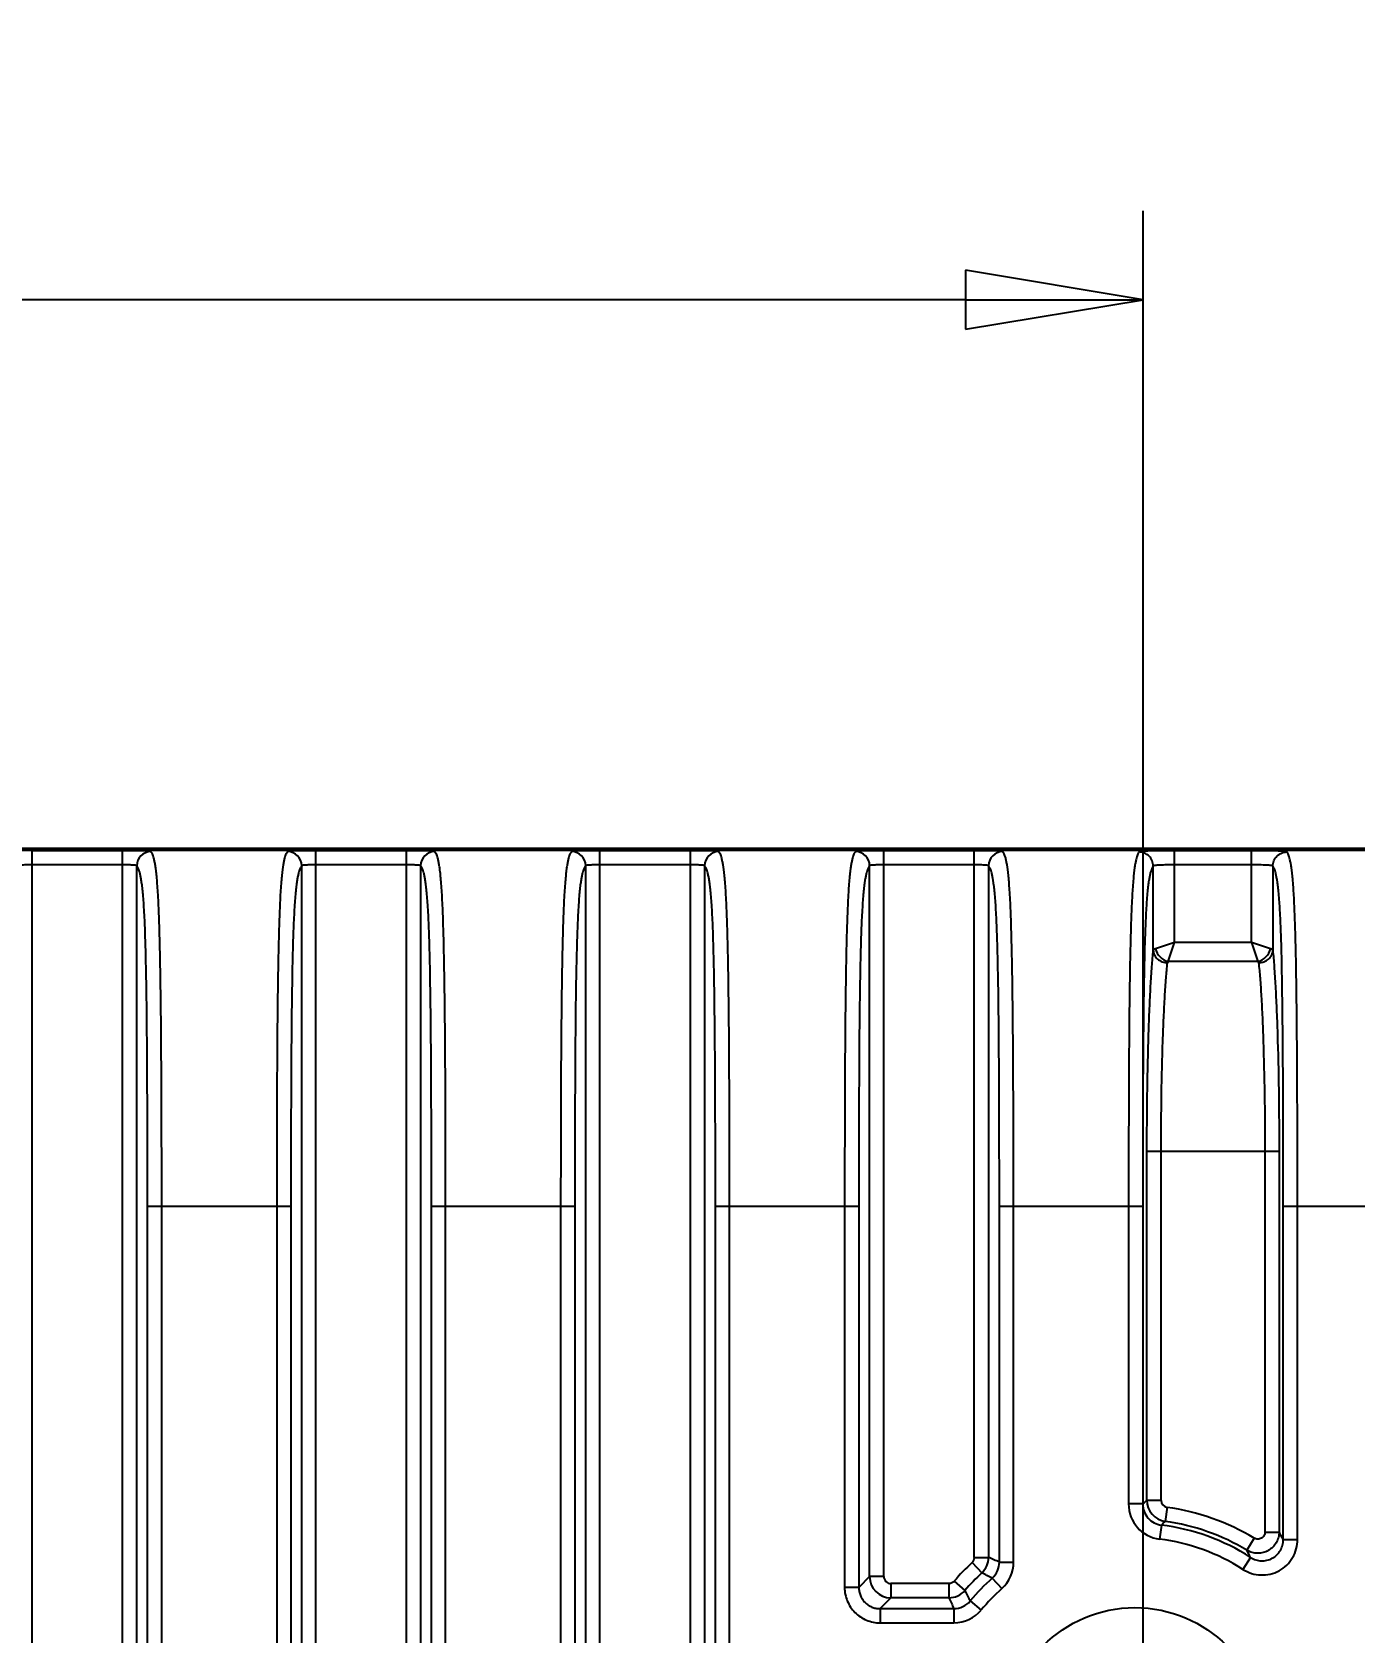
# Model space of a CAD drawing. Header units: millimetres. Extents: x 2067 to 4417, y -1557 to -908.
# Drawn here: x 2427.51 to 2446.15, y -1396.32 to -1373.78 of the extents above; entities that cross this region are included whole.
import ezdxf

# ---------------------------------------------------------------- set-up
doc = ezdxf.new("R2010")
doc.units = ezdxf.units.MM
doc.layers.add('06___PRT_ALL_SURFS', color=7, linetype='Continuous')
doc.styles.get("Standard").update_dxf_attribs({"font": 'AcadEref.ttf'})
doc.dimstyles.get("Standard").update_dxf_attribs({"dimtxt": 0.15625, "dimasz": 0.1875, "dimexe": 0.18, "dimexo": 0.0625, "dimgap": 0.09, "dimtad": 0, "dimtih": 1, "dimtoh": 1, "dimdec": 3, "dimzin": 4, "dimdsep": 46, "dimtxsty": 'Standard', "dimblk": 'CLOSED', "dimblk1": 'CLOSED', "dimblk2": 'CLOSED', "dimcen": 0.09, "dimadec": 0, "dimazin": 0, "dimtp": 0.001, "dimtm": 0.001, "dimtfac": 1, "dimtdec": 3, "dimtofl": 0, "dimtmove": 0, "dimatfit": 3, "dimldrblk": 'CLOSED', "dimfxl": 0, "dimtolj": 1, "dimtzin": 4, "dimarcsym": 0})

# ---------------------------------------------------------------- blocks, each defined once
blk = doc.blocks.new('_CLOSED')
at = {"color": 0, "linetype": 'ByBlock'}
for p, q in [((0, 0), (-1, 0.1667)), ((-1, 0.1667), (-1, -0.1667)), ((-1, -0.1667), (0, 0)), ((-1, 0), (0, 0))]:
    blk.add_line(p, q, dxfattribs=at)
blk = doc.blocks.new('*D41')
at = {"color": 0, "lineweight": -2}
for p, q in [((2398.16, -1397.292), (2398.16, -1376.298)), ((2443.16, -1397.292), (2443.16, -1376.298)), ((2440.66, -1377.548), (2400.66, -1377.548))]:
    blk.add_line(p, q, dxfattribs=at)
at = {"layer": 'Defpoints', "color": 0}
for p in [(2398.16, -1377.548), (2398.16, -1397.917), (2443.16, -1397.917)]:
    blk.add_point(p, dxfattribs=at)
at = {"color": 0, "lineweight": -2, "xscale": 2.5, "yscale": 2.5, "zscale": 2.5, "rotation": 180}
blk.add_blockref('_CLOSED', (2398.16, -1377.548), dxfattribs=at)
at = {"color": 0, "lineweight": -2, "xscale": 2.5, "yscale": 2.5, "zscale": 2.5}
blk.add_blockref('_CLOSED', (2443.16, -1377.548), dxfattribs=at)
at = {"color": 0, "insert": (2420.66, -1375.42), "char_height": 2.5, "attachment_point": 5}
blk.add_mtext('\\fArial|b0|i0|c0|p34;\\C3;45%%p0,3', dxfattribs=at)

msp = doc.modelspace()

# ---------------------------------------------------------------- linework, layer by layer
at = {"color": 7, "linetype": 'Continuous'}
for p, q in [((2447.545, -1385.305), (2393.545, -1385.305)), ((2427.508, -1410.268), (2427.508, -1385.306)), ((2428.782, -1385.306), (2427.508, -1385.306)), ((2428.782, -1385.506), (2427.508, -1385.506)), ((2428.782, -1410.268), (2428.782, -1385.306)), ((2428.982, -1385.518), (2428.982, -1410.056)), ((2431.308, -1410.056), (2431.308, -1385.518)), ((2431.508, -1410.268), (2431.508, -1385.306)), ((2432.782, -1385.306), (2431.508, -1385.306)), ((2432.782, -1385.506), (2431.508, -1385.506)), ((2432.782, -1410.268), (2432.782, -1385.306)), ((2432.982, -1385.518), (2432.982, -1410.056)), ((2435.308, -1410.056), (2435.308, -1385.518)), ((2435.508, -1410.268), (2435.508, -1385.306)), ((2436.782, -1385.306), (2435.508, -1385.306)), ((2436.782, -1385.506), (2435.508, -1385.506)), ((2436.782, -1410.268), (2436.782, -1385.306)), ((2436.982, -1385.518), (2436.982, -1410.056)), ((2439.308, -1395.524), (2439.308, -1385.518)), ((2439.508, -1395.524), (2439.508, -1385.306)), ((2440.782, -1385.306), (2439.508, -1385.306)), ((2440.782, -1385.506), (2439.508, -1385.506)), ((2440.782, -1395.256), (2440.782, -1385.306)), ((2440.982, -1385.518), (2440.982, -1395.256)), ((2444.688, -1385.306), (2443.603, -1385.306)), ((2443.603, -1386.597), (2443.603, -1385.306)), ((2444.688, -1385.506), (2443.603, -1385.506)), ((2444.688, -1386.597), (2444.688, -1385.306)), ((2443.303, -1386.707), (2443.303, -1385.524)), ((2444.987, -1385.524), (2444.987, -1386.707)), ((2443.603, -1386.597), (2443.336, -1386.686)), ((2443.514, -1386.864), (2443.603, -1386.597)), ((2444.688, -1386.597), (2443.603, -1386.597)), ((2444.955, -1386.686), (2444.688, -1386.597)), ((2444.688, -1386.597), (2444.777, -1386.864)), ((2443.514, -1386.864), (2443.503, -1386.884)), ((2444.777, -1386.864), (2443.514, -1386.864)), ((2444.777, -1386.864), (2444.787, -1386.884)), ((2443.214, -1389.537), (2445.076, -1389.537)), ((2443.214, -1394.452), (2443.214, -1389.537)), ((2443.414, -1394.452), (2443.414, -1389.537)), ((2444.877, -1389.537), (2444.877, -1394.898)), ((2445.076, -1389.537), (2445.076, -1394.898)), ((2429.135, -1405.264), (2429.135, -1390.31)), ((2429.135, -1390.31), (2431.155, -1390.31)), ((2429.335, -1405.264), (2429.335, -1390.31)), ((2430.955, -1390.31), (2430.955, -1405.264)), ((2431.155, -1390.31), (2431.155, -1405.264)), ((2433.135, -1405.264), (2433.135, -1390.31)), ((2433.135, -1390.31), (2435.155, -1390.31)), ((2433.335, -1405.264), (2433.335, -1390.31)), ((2434.955, -1390.31), (2434.955, -1405.264)), ((2435.155, -1390.31), (2435.155, -1405.264)), ((2437.135, -1390.31), (2439.155, -1390.31)), ((2437.135, -1405.264), (2437.135, -1390.31)), ((2437.335, -1405.264), (2437.335, -1390.31)), ((2438.955, -1390.31), (2438.955, -1395.678)), ((2439.155, -1390.31), (2439.155, -1395.678)), ((2441.135, -1390.31), (2443.155, -1390.31)), ((2441.135, -1395.323), (2441.135, -1390.31)), ((2441.335, -1395.323), (2441.335, -1390.31)), ((2442.955, -1390.31), (2442.955, -1394.503)), ((2443.155, -1390.31), (2443.155, -1394.503)), ((2445.135, -1390.31), (2447.155, -1390.31)), ((2445.135, -1395.004), (2445.135, -1390.31)), ((2445.335, -1395.004), (2445.335, -1390.31)), ((2443.155, -1394.503), (2442.955, -1394.503)), ((2443.414, -1394.452), (2443.214, -1394.452)), ((2443.5, -1394.55), (2443.472, -1394.748)), ((2443.418, -1394.8), (2443.393, -1394.998)), ((2444.726, -1394.984), (2444.623, -1395.155)), ((2444.877, -1394.898), (2445.076, -1394.898)), ((2445.135, -1395.004), (2445.335, -1395.004)), ((2440.751, -1395.329), (2440.887, -1395.475)), ((2440.782, -1395.256), (2440.982, -1395.256)), ((2441.135, -1395.323), (2441.335, -1395.323)), ((2444.674, -1395.256), (2444.566, -1395.424)), ((2439.308, -1395.524), (2439.155, -1395.678)), ((2439.508, -1395.524), (2439.308, -1395.524)), ((2440.424, -1395.624), (2439.608, -1395.624)), ((2439.608, -1395.624), (2439.608, -1395.824)), ((2440.424, -1395.624), (2440.424, -1395.824)), ((2440.5, -1395.59), (2440.651, -1395.72)), ((2441.036, -1395.546), (2441.169, -1395.695)), ((2439.155, -1395.678), (2438.955, -1395.678)), ((2439.608, -1395.824), (2439.455, -1395.977)), ((2440.424, -1395.824), (2439.608, -1395.824)), ((2440.726, -1395.869), (2440.88, -1395.996)), ((2439.455, -1395.977), (2440.495, -1395.977)), ((2439.455, -1395.977), (2439.455, -1396.177)), ((2440.495, -1395.977), (2440.495, -1396.177)), ((2439.455, -1396.177), (2440.495, -1396.177))]:
    msp.add_line(p, q, dxfattribs=at)
msp.add_circle((2443.045, -1397.787), 1.825, dxfattribs=at)
for centre, radius, start, end in [((2429.183, -1385.519), 0.2, 90.185, 179.8163), ((2431.108, -1385.519), 0.2, 0.1837, 89.815), ((2433.183, -1385.519), 0.2, 90.185, 179.8163), ((2435.108, -1385.519), 0.2, 0.1837, 89.815), ((2437.183, -1385.519), 0.2, 90.185, 179.8163), ((2439.108, -1385.519), 0.2, 0.1837, 89.815), ((2441.183, -1385.519), 0.2, 90.185, 179.8163), ((2443.454, -1394.503), 0.499, 179.9776, 262.9144), ((2449.874, -1402.113), 10.152, 131.0038, 131.4446), ((2443.514, -1394.451), 0.3, 180.0982, 261.9105), ((2443.513, -1394.452), 0.0998, 179.9785, 262.0302), ((2449.457, -1401.028), 8.675, 133.6257, 134.122), ((2443.045, -1397.787), 3.069, 59.0606, 82.0087), ((2443.045, -1397.787), 3.268, 59.0606, 82.0087), ((2443.045, -1397.787), 3.01, 57.2477, 82.892), ((2438.445, -1398.655), 7.622, 28.6247, 29.5334), ((2443.045, -1397.787), 2.81, 57.2477, 82.892), ((2438.307, -1398.399), 7.1, 26.2816, 27.1909), ((2443.045, -1397.787), 3.363, 133.0252, 139.1985), ((2440.683, -1395.256), 0.0999, 313.0221, 0.0031), ((2440.682, -1395.255), 0.3, 313.0717, 359.9535), ((2434.326, -1410.577), 16.705, 65.9437, 66.5174), ((2440.836, -1395.323), 0.299, 311.8298, 0.0543), ((2440.836, -1395.323), 0.499, 311.8809, 0.0032), ((2439.608, -1395.524), 0.3, 180.1149, 269.8851), ((2439.608, -1395.525), 0.0998, 179.9711, 270.0289), ((2443.045, -1397.787), 3.163, 133.0252, 139.1985), ((2443.045, -1397.787), 3.01, 131.8841, 140.4011), ((2435.093, -1407.722), 13.548, 63.9848, 64.6824), ((2440.424, -1395.524), 0.3, 270.0491, 319.1494), ((2454.967, -1389.168), 15.994, 204.5942, 205.1988), ((2440.495, -1395.678), 0.299, 269.9418, 320.4592), ((2452.29, -1389.918), 13.006, 206.4966, 207.2289), ((2443.045, -1397.787), 2.81, 131.8841, 140.4011), ((2440.495, -1395.678), 0.499, 269.9962, 320.4049)]:
    msp.add_arc(centre, radius, start, end, dxfattribs=at)
for points, knots in [([(2427.508, -1385.506), (2427.495, -1385.506), (2427.471, -1385.506), (2427.435, -1385.506), (2427.401, -1385.507), (2427.372, -1385.508), (2427.347, -1385.509), (2427.328, -1385.511), (2427.316, -1385.514), (2427.31, -1385.516), (2427.309, -1385.518), (2427.308, -1385.518)], [0, 0, 0, 0, 0.187596, 0.368436, 0.536017, 0.68433, 0.808125, 0.903188, 0.966806, 0.98681, 1, 1, 1, 1]), ([(2429.182, -1385.319), (2429.181, -1385.318), (2429.18, -1385.318), (2429.177, -1385.316), (2429.17, -1385.315), (2429.159, -1385.313), (2429.145, -1385.312), (2429.128, -1385.311), (2429.108, -1385.31), (2429.084, -1385.309), (2429.048, -1385.308), (2428.997, -1385.307), (2428.93, -1385.307), (2428.858, -1385.306), (2428.808, -1385.306), (2428.782, -1385.306)], [0, 0, 0, 0, 0.004293, 0.010468, 0.028935, 0.055753, 0.090856, 0.134034, 0.184983, 0.24331, 0.308543, 0.457468, 0.626561, 0.809675, 1, 1, 1, 1]), ([(2428.982, -1385.518), (2428.982, -1385.518), (2428.98, -1385.516), (2428.974, -1385.514), (2428.962, -1385.511), (2428.943, -1385.509), (2428.919, -1385.508), (2428.889, -1385.507), (2428.856, -1385.506), (2428.82, -1385.506), (2428.795, -1385.506), (2428.782, -1385.506)], [0, 0, 0, 0, 0.013189, 0.03319, 0.096804, 0.191864, 0.315655, 0.463967, 0.631547, 0.812387, 1, 1, 1, 1]), ([(2429.135, -1390.31), (2429.135, -1390.038), (2429.135, -1389.495), (2429.133, -1388.682), (2429.128, -1387.876), (2429.121, -1387.216), (2429.11, -1386.712), (2429.1, -1386.374), (2429.088, -1386.123), (2429.075, -1385.955), (2429.066, -1385.856), (2429.056, -1385.774), (2429.046, -1385.707), (2429.036, -1385.653), (2429.026, -1385.61), (2429.015, -1385.577), (2429.005, -1385.552), (2428.994, -1385.532), (2428.986, -1385.522), (2428.982, -1385.518)], [0, 0, 0, 0, 0.169621, 0.33902, 0.507487, 0.672376, 0.750781, 0.822641, 0.882958, 0.907475, 0.928106, 0.945143, 0.959031, 0.970248, 0.97924, 0.986396, 0.992052, 0.996498, 1, 1, 1, 1]), ([(2429.335, -1390.31), (2429.335, -1390.026), (2429.335, -1389.457), (2429.332, -1388.606), (2429.328, -1387.901), (2429.322, -1387.343), (2429.316, -1386.938), (2429.308, -1386.554), (2429.298, -1386.207), (2429.286, -1385.95), (2429.274, -1385.777), (2429.266, -1385.674), (2429.256, -1385.588), (2429.247, -1385.518), (2429.236, -1385.461), (2429.226, -1385.416), (2429.216, -1385.381), (2429.205, -1385.354), (2429.194, -1385.333), (2429.186, -1385.323), (2429.182, -1385.319)], [0, 0, 0, 0, 0.17045, 0.340652, 0.509785, 0.593193, 0.674754, 0.752616, 0.823417, 0.882674, 0.90691, 0.927459, 0.944554, 0.958573, 0.969938, 0.979061, 0.986317, 0.992034, 0.996505, 1, 1, 1, 1]), ([(2431.108, -1385.319), (2431.104, -1385.323), (2431.096, -1385.333), (2431.085, -1385.354), (2431.075, -1385.381), (2431.064, -1385.416), (2431.054, -1385.461), (2431.044, -1385.518), (2431.034, -1385.588), (2431.025, -1385.674), (2431.016, -1385.777), (2431.004, -1385.95), (2430.993, -1386.207), (2430.982, -1386.554), (2430.974, -1386.938), (2430.968, -1387.343), (2430.962, -1387.901), (2430.958, -1388.606), (2430.956, -1389.457), (2430.955, -1390.026), (2430.955, -1390.31)], [0, 0, 0, 0, 0.003495, 0.007966, 0.013684, 0.020939, 0.030062, 0.041426, 0.055444, 0.072538, 0.093085, 0.117321, 0.176576, 0.247378, 0.325243, 0.406806, 0.490216, 0.65935, 0.829551, 1, 1, 1, 1]), ([(2431.508, -1385.306), (2431.482, -1385.306), (2431.433, -1385.306), (2431.36, -1385.307), (2431.293, -1385.307), (2431.242, -1385.308), (2431.206, -1385.309), (2431.183, -1385.31), (2431.162, -1385.311), (2431.145, -1385.312), (2431.131, -1385.313), (2431.12, -1385.315), (2431.114, -1385.316), (2431.11, -1385.318), (2431.109, -1385.318), (2431.108, -1385.319)], [0, 0, 0, 0, 0.190308, 0.373421, 0.542515, 0.691443, 0.756677, 0.815005, 0.865956, 0.909136, 0.944241, 0.971061, 0.989531, 0.995707, 1, 1, 1, 1]), ([(2431.308, -1385.518), (2431.304, -1385.522), (2431.296, -1385.532), (2431.286, -1385.552), (2431.275, -1385.577), (2431.265, -1385.61), (2431.254, -1385.653), (2431.244, -1385.707), (2431.234, -1385.774), (2431.224, -1385.856), (2431.215, -1385.955), (2431.203, -1386.123), (2431.19, -1386.374), (2431.18, -1386.711), (2431.169, -1387.216), (2431.162, -1387.876), (2431.157, -1388.682), (2431.155, -1389.495), (2431.155, -1390.038), (2431.155, -1390.31)], [0, 0, 0, 0, 0.003502, 0.007948, 0.013604, 0.020761, 0.029752, 0.040968, 0.054855, 0.071891, 0.092521, 0.117037, 0.177352, 0.249214, 0.327621, 0.492514, 0.660982, 0.83038, 1, 1, 1, 1]), ([(2431.508, -1385.506), (2431.495, -1385.506), (2431.471, -1385.506), (2431.435, -1385.506), (2431.401, -1385.507), (2431.372, -1385.508), (2431.347, -1385.509), (2431.328, -1385.511), (2431.316, -1385.514), (2431.31, -1385.516), (2431.309, -1385.518), (2431.308, -1385.518)], [0, 0, 0, 0, 0.187596, 0.368436, 0.536017, 0.68433, 0.808125, 0.903188, 0.966806, 0.98681, 1, 1, 1, 1]), ([(2433.182, -1385.319), (2433.181, -1385.318), (2433.18, -1385.318), (2433.177, -1385.316), (2433.17, -1385.315), (2433.159, -1385.313), (2433.145, -1385.312), (2433.128, -1385.311), (2433.108, -1385.31), (2433.084, -1385.309), (2433.048, -1385.308), (2432.997, -1385.307), (2432.93, -1385.307), (2432.858, -1385.306), (2432.808, -1385.306), (2432.782, -1385.306)], [0, 0, 0, 0, 0.004293, 0.010468, 0.028935, 0.055753, 0.090856, 0.134034, 0.184983, 0.24331, 0.308543, 0.457468, 0.626561, 0.809675, 1, 1, 1, 1]), ([(2432.982, -1385.518), (2432.982, -1385.518), (2432.98, -1385.516), (2432.974, -1385.514), (2432.962, -1385.511), (2432.943, -1385.509), (2432.919, -1385.508), (2432.889, -1385.507), (2432.856, -1385.506), (2432.82, -1385.506), (2432.795, -1385.506), (2432.782, -1385.506)], [0, 0, 0, 0, 0.013189, 0.03319, 0.096804, 0.191864, 0.315655, 0.463967, 0.631547, 0.812387, 1, 1, 1, 1]), ([(2433.135, -1390.31), (2433.135, -1390.038), (2433.135, -1389.495), (2433.133, -1388.682), (2433.128, -1387.876), (2433.121, -1387.216), (2433.11, -1386.712), (2433.1, -1386.374), (2433.088, -1386.123), (2433.075, -1385.955), (2433.066, -1385.856), (2433.056, -1385.774), (2433.046, -1385.707), (2433.036, -1385.653), (2433.026, -1385.61), (2433.015, -1385.577), (2433.005, -1385.552), (2432.994, -1385.532), (2432.986, -1385.522), (2432.982, -1385.518)], [0, 0, 0, 0, 0.169621, 0.33902, 0.507487, 0.672376, 0.750781, 0.822641, 0.882958, 0.907475, 0.928106, 0.945143, 0.959031, 0.970248, 0.97924, 0.986396, 0.992052, 0.996498, 1, 1, 1, 1]), ([(2433.335, -1390.31), (2433.335, -1390.026), (2433.335, -1389.457), (2433.332, -1388.606), (2433.328, -1387.901), (2433.322, -1387.343), (2433.316, -1386.938), (2433.308, -1386.554), (2433.298, -1386.207), (2433.286, -1385.95), (2433.274, -1385.777), (2433.266, -1385.674), (2433.256, -1385.588), (2433.247, -1385.518), (2433.236, -1385.461), (2433.226, -1385.416), (2433.216, -1385.381), (2433.205, -1385.354), (2433.194, -1385.333), (2433.186, -1385.323), (2433.182, -1385.319)], [0, 0, 0, 0, 0.17045, 0.340652, 0.509785, 0.593193, 0.674754, 0.752616, 0.823417, 0.882674, 0.90691, 0.927459, 0.944554, 0.958573, 0.969938, 0.979061, 0.986317, 0.992034, 0.996505, 1, 1, 1, 1]), ([(2435.108, -1385.319), (2435.104, -1385.323), (2435.096, -1385.333), (2435.085, -1385.354), (2435.075, -1385.381), (2435.064, -1385.416), (2435.054, -1385.461), (2435.044, -1385.518), (2435.034, -1385.588), (2435.025, -1385.674), (2435.016, -1385.777), (2435.004, -1385.95), (2434.993, -1386.207), (2434.982, -1386.554), (2434.974, -1386.938), (2434.968, -1387.343), (2434.962, -1387.901), (2434.958, -1388.606), (2434.956, -1389.457), (2434.955, -1390.026), (2434.955, -1390.31)], [0, 0, 0, 0, 0.003495, 0.007966, 0.013684, 0.020939, 0.030062, 0.041426, 0.055444, 0.072538, 0.093085, 0.117321, 0.176576, 0.247378, 0.325243, 0.406806, 0.490216, 0.65935, 0.829551, 1, 1, 1, 1]), ([(2435.508, -1385.306), (2435.482, -1385.306), (2435.433, -1385.306), (2435.36, -1385.307), (2435.293, -1385.307), (2435.242, -1385.308), (2435.206, -1385.309), (2435.183, -1385.31), (2435.162, -1385.311), (2435.145, -1385.312), (2435.131, -1385.313), (2435.12, -1385.315), (2435.114, -1385.316), (2435.11, -1385.318), (2435.109, -1385.318), (2435.108, -1385.319)], [0, 0, 0, 0, 0.190308, 0.373421, 0.542515, 0.691443, 0.756677, 0.815005, 0.865956, 0.909136, 0.944241, 0.971061, 0.989531, 0.995707, 1, 1, 1, 1]), ([(2435.308, -1385.518), (2435.304, -1385.522), (2435.296, -1385.532), (2435.286, -1385.552), (2435.275, -1385.577), (2435.265, -1385.61), (2435.254, -1385.653), (2435.244, -1385.707), (2435.234, -1385.774), (2435.224, -1385.856), (2435.215, -1385.955), (2435.203, -1386.123), (2435.19, -1386.374), (2435.18, -1386.711), (2435.169, -1387.216), (2435.162, -1387.876), (2435.157, -1388.682), (2435.155, -1389.495), (2435.155, -1390.038), (2435.155, -1390.31)], [0, 0, 0, 0, 0.003502, 0.007948, 0.013604, 0.020761, 0.029752, 0.040968, 0.054855, 0.071891, 0.092521, 0.117037, 0.177352, 0.249214, 0.327621, 0.492514, 0.660982, 0.83038, 1, 1, 1, 1]), ([(2435.508, -1385.506), (2435.495, -1385.506), (2435.471, -1385.506), (2435.435, -1385.506), (2435.401, -1385.507), (2435.372, -1385.508), (2435.347, -1385.509), (2435.328, -1385.511), (2435.316, -1385.514), (2435.31, -1385.516), (2435.309, -1385.518), (2435.308, -1385.518)], [0, 0, 0, 0, 0.187596, 0.368436, 0.536017, 0.68433, 0.808125, 0.903188, 0.966806, 0.98681, 1, 1, 1, 1]), ([(2437.182, -1385.319), (2437.181, -1385.318), (2437.18, -1385.318), (2437.177, -1385.316), (2437.17, -1385.315), (2437.159, -1385.313), (2437.145, -1385.312), (2437.128, -1385.311), (2437.108, -1385.31), (2437.084, -1385.309), (2437.048, -1385.308), (2436.997, -1385.307), (2436.93, -1385.307), (2436.858, -1385.306), (2436.808, -1385.306), (2436.782, -1385.306)], [0, 0, 0, 0, 0.004293, 0.010468, 0.028935, 0.055753, 0.090856, 0.134034, 0.184983, 0.24331, 0.308543, 0.457468, 0.626561, 0.809675, 1, 1, 1, 1]), ([(2436.982, -1385.518), (2436.982, -1385.518), (2436.98, -1385.516), (2436.974, -1385.514), (2436.962, -1385.511), (2436.943, -1385.509), (2436.919, -1385.508), (2436.889, -1385.507), (2436.856, -1385.506), (2436.82, -1385.506), (2436.795, -1385.506), (2436.782, -1385.506)], [0, 0, 0, 0, 0.013189, 0.03319, 0.096804, 0.191864, 0.315655, 0.463967, 0.631547, 0.812387, 1, 1, 1, 1]), ([(2437.135, -1390.31), (2437.135, -1390.038), (2437.135, -1389.495), (2437.133, -1388.682), (2437.128, -1387.876), (2437.121, -1387.216), (2437.11, -1386.712), (2437.1, -1386.374), (2437.088, -1386.123), (2437.075, -1385.955), (2437.066, -1385.856), (2437.056, -1385.774), (2437.046, -1385.707), (2437.036, -1385.653), (2437.026, -1385.61), (2437.015, -1385.577), (2437.005, -1385.552), (2436.994, -1385.532), (2436.986, -1385.522), (2436.982, -1385.518)], [0, 0, 0, 0, 0.169621, 0.33902, 0.507487, 0.672376, 0.750781, 0.822641, 0.882958, 0.907475, 0.928106, 0.945143, 0.959031, 0.970248, 0.97924, 0.986396, 0.992052, 0.996498, 1, 1, 1, 1]), ([(2437.335, -1390.31), (2437.335, -1390.026), (2437.335, -1389.457), (2437.332, -1388.606), (2437.328, -1387.901), (2437.322, -1387.343), (2437.316, -1386.938), (2437.308, -1386.554), (2437.298, -1386.207), (2437.286, -1385.95), (2437.274, -1385.777), (2437.266, -1385.674), (2437.256, -1385.588), (2437.247, -1385.518), (2437.236, -1385.461), (2437.226, -1385.416), (2437.216, -1385.381), (2437.205, -1385.354), (2437.194, -1385.333), (2437.186, -1385.323), (2437.182, -1385.319)], [0, 0, 0, 0, 0.17045, 0.340652, 0.509785, 0.593193, 0.674754, 0.752616, 0.823417, 0.882674, 0.90691, 0.927459, 0.944554, 0.958573, 0.969938, 0.979061, 0.986317, 0.992034, 0.996505, 1, 1, 1, 1]), ([(2439.108, -1385.319), (2439.104, -1385.323), (2439.096, -1385.333), (2439.085, -1385.354), (2439.075, -1385.381), (2439.064, -1385.416), (2439.054, -1385.461), (2439.044, -1385.518), (2439.034, -1385.588), (2439.025, -1385.674), (2439.016, -1385.777), (2439.004, -1385.95), (2438.993, -1386.207), (2438.982, -1386.554), (2438.974, -1386.938), (2438.968, -1387.343), (2438.962, -1387.901), (2438.958, -1388.606), (2438.956, -1389.457), (2438.955, -1390.026), (2438.955, -1390.31)], [0, 0, 0, 0, 0.003495, 0.007966, 0.013684, 0.020939, 0.030062, 0.041426, 0.055444, 0.072538, 0.093085, 0.117321, 0.176576, 0.247378, 0.325243, 0.406806, 0.490216, 0.65935, 0.829551, 1, 1, 1, 1]), ([(2439.508, -1385.306), (2439.482, -1385.306), (2439.433, -1385.306), (2439.36, -1385.307), (2439.293, -1385.307), (2439.242, -1385.308), (2439.206, -1385.309), (2439.183, -1385.31), (2439.162, -1385.311), (2439.145, -1385.312), (2439.131, -1385.313), (2439.12, -1385.315), (2439.114, -1385.316), (2439.11, -1385.318), (2439.109, -1385.318), (2439.108, -1385.319)], [0, 0, 0, 0, 0.190308, 0.373421, 0.542515, 0.691443, 0.756677, 0.815005, 0.865956, 0.909136, 0.944241, 0.971061, 0.989531, 0.995707, 1, 1, 1, 1]), ([(2439.308, -1385.518), (2439.304, -1385.522), (2439.296, -1385.532), (2439.286, -1385.552), (2439.275, -1385.577), (2439.265, -1385.61), (2439.254, -1385.653), (2439.244, -1385.707), (2439.234, -1385.774), (2439.224, -1385.856), (2439.215, -1385.955), (2439.203, -1386.123), (2439.19, -1386.374), (2439.18, -1386.711), (2439.169, -1387.216), (2439.162, -1387.876), (2439.157, -1388.682), (2439.155, -1389.495), (2439.155, -1390.038), (2439.155, -1390.31)], [0, 0, 0, 0, 0.003502, 0.007948, 0.013604, 0.020761, 0.029752, 0.040968, 0.054855, 0.071891, 0.092521, 0.117037, 0.177352, 0.249214, 0.327621, 0.492514, 0.660982, 0.83038, 1, 1, 1, 1]), ([(2439.508, -1385.506), (2439.495, -1385.506), (2439.471, -1385.506), (2439.435, -1385.506), (2439.401, -1385.507), (2439.372, -1385.508), (2439.347, -1385.509), (2439.328, -1385.511), (2439.316, -1385.514), (2439.31, -1385.516), (2439.309, -1385.518), (2439.308, -1385.518)], [0, 0, 0, 0, 0.187596, 0.368436, 0.536017, 0.68433, 0.808125, 0.903188, 0.966806, 0.98681, 1, 1, 1, 1]), ([(2441.182, -1385.319), (2441.181, -1385.318), (2441.18, -1385.318), (2441.177, -1385.316), (2441.17, -1385.315), (2441.159, -1385.313), (2441.145, -1385.312), (2441.128, -1385.311), (2441.108, -1385.31), (2441.084, -1385.309), (2441.048, -1385.308), (2440.997, -1385.307), (2440.93, -1385.307), (2440.858, -1385.306), (2440.808, -1385.306), (2440.782, -1385.306)], [0, 0, 0, 0, 0.004293, 0.010468, 0.028935, 0.055753, 0.090856, 0.134034, 0.184983, 0.24331, 0.308543, 0.457468, 0.626561, 0.809675, 1, 1, 1, 1]), ([(2440.982, -1385.518), (2440.982, -1385.518), (2440.98, -1385.516), (2440.974, -1385.514), (2440.962, -1385.511), (2440.943, -1385.509), (2440.919, -1385.508), (2440.889, -1385.507), (2440.856, -1385.506), (2440.82, -1385.506), (2440.795, -1385.506), (2440.782, -1385.506)], [0, 0, 0, 0, 0.013189, 0.03319, 0.096804, 0.191864, 0.315655, 0.463967, 0.631547, 0.812387, 1, 1, 1, 1]), ([(2441.135, -1390.31), (2441.135, -1390.038), (2441.135, -1389.495), (2441.133, -1388.682), (2441.128, -1387.876), (2441.121, -1387.216), (2441.11, -1386.712), (2441.1, -1386.374), (2441.088, -1386.123), (2441.075, -1385.955), (2441.066, -1385.856), (2441.056, -1385.774), (2441.046, -1385.707), (2441.036, -1385.653), (2441.026, -1385.61), (2441.015, -1385.577), (2441.005, -1385.552), (2440.994, -1385.532), (2440.986, -1385.522), (2440.982, -1385.518)], [0, 0, 0, 0, 0.169621, 0.33902, 0.507487, 0.672376, 0.750781, 0.822641, 0.882958, 0.907475, 0.928106, 0.945143, 0.959031, 0.970248, 0.97924, 0.986396, 0.992052, 0.996498, 1, 1, 1, 1]), ([(2441.335, -1390.31), (2441.335, -1390.026), (2441.335, -1389.457), (2441.332, -1388.606), (2441.328, -1387.901), (2441.322, -1387.343), (2441.316, -1386.938), (2441.308, -1386.554), (2441.298, -1386.207), (2441.286, -1385.95), (2441.274, -1385.777), (2441.266, -1385.674), (2441.256, -1385.588), (2441.247, -1385.518), (2441.236, -1385.461), (2441.226, -1385.416), (2441.216, -1385.381), (2441.205, -1385.354), (2441.194, -1385.333), (2441.186, -1385.323), (2441.182, -1385.319)], [0, 0, 0, 0, 0.17045, 0.340652, 0.509785, 0.593193, 0.674754, 0.752616, 0.823417, 0.882674, 0.90691, 0.927459, 0.944554, 0.958573, 0.969938, 0.979061, 0.986317, 0.992034, 0.996505, 1, 1, 1, 1]), ([(2443.103, -1385.324), (2443.099, -1385.329), (2443.091, -1385.342), (2443.081, -1385.364), (2443.07, -1385.394), (2443.06, -1385.433), (2443.05, -1385.482), (2443.04, -1385.542), (2443.031, -1385.617), (2443.018, -1385.749), (2443.004, -1385.957), (2442.991, -1386.253), (2442.981, -1386.601), (2442.973, -1386.983), (2442.967, -1387.385), (2442.962, -1387.935), (2442.958, -1388.631), (2442.956, -1389.469), (2442.955, -1390.03), (2442.955, -1390.31)], [0, 0, 0, 0, 0.00385, 0.008765, 0.015011, 0.02288, 0.032707, 0.044865, 0.059759, 0.077788, 0.12438, 0.184851, 0.255949, 0.333408, 0.414192, 0.49665, 0.663693, 0.831729, 1, 1, 1, 1]), ([(2443.603, -1385.306), (2443.571, -1385.306), (2443.509, -1385.306), (2443.418, -1385.307), (2443.334, -1385.307), (2443.271, -1385.309), (2443.225, -1385.31), (2443.196, -1385.311), (2443.171, -1385.313), (2443.149, -1385.314), (2443.132, -1385.316), (2443.118, -1385.318), (2443.11, -1385.32), (2443.105, -1385.323), (2443.104, -1385.324), (2443.103, -1385.324)], [0, 0, 0, 0, 0.190225, 0.373249, 0.54224, 0.691045, 0.756212, 0.814471, 0.865356, 0.908484, 0.943566, 0.970423, 0.989053, 0.995406, 1, 1, 1, 1]), ([(2443.303, -1385.524), (2443.303, -1385.498), (2443.293, -1385.446), (2443.248, -1385.379), (2443.182, -1385.335), (2443.129, -1385.324), (2443.103, -1385.324)], [0, 0, 0, 0, 0.249817, 0.499899, 0.750041, 1, 1, 1, 1]), ([(2443.603, -1385.506), (2443.584, -1385.506), (2443.547, -1385.506), (2443.493, -1385.507), (2443.443, -1385.507), (2443.399, -1385.509), (2443.362, -1385.511), (2443.336, -1385.513), (2443.32, -1385.516), (2443.312, -1385.518), (2443.307, -1385.52), (2443.304, -1385.523), (2443.303, -1385.524)], [0, 0, 0, 0, 0.187597, 0.368436, 0.536016, 0.684324, 0.808102, 0.90313, 0.938952, 0.966761, 0.986758, 1, 1, 1, 1]), ([(2445.187, -1385.324), (2445.186, -1385.324), (2445.185, -1385.323), (2445.18, -1385.32), (2445.172, -1385.318), (2445.159, -1385.316), (2445.141, -1385.314), (2445.12, -1385.313), (2445.094, -1385.311), (2445.065, -1385.31), (2445.02, -1385.309), (2444.956, -1385.307), (2444.872, -1385.307), (2444.782, -1385.306), (2444.719, -1385.306), (2444.688, -1385.306)], [0, 0, 0, 0, 0.004594, 0.010946, 0.029575, 0.056431, 0.091511, 0.134638, 0.185521, 0.243779, 0.308945, 0.457748, 0.626739, 0.809764, 1, 1, 1, 1]), ([(2444.987, -1385.524), (2444.987, -1385.523), (2444.984, -1385.52), (2444.978, -1385.518), (2444.97, -1385.516), (2444.954, -1385.513), (2444.929, -1385.511), (2444.892, -1385.509), (2444.848, -1385.507), (2444.797, -1385.507), (2444.744, -1385.506), (2444.706, -1385.506), (2444.688, -1385.506)], [0, 0, 0, 0, 0.013242, 0.033237, 0.061044, 0.096865, 0.19189, 0.315666, 0.463973, 0.631552, 0.812392, 1, 1, 1, 1]), ([(2444.987, -1385.524), (2444.987, -1385.498), (2444.998, -1385.446), (2445.042, -1385.379), (2445.108, -1385.335), (2445.161, -1385.324), (2445.187, -1385.324)], [0, 0, 0, 0, 0.249817, 0.499899, 0.750041, 1, 1, 1, 1]), ([(2445.335, -1390.31), (2445.335, -1390.03), (2445.335, -1389.469), (2445.332, -1388.631), (2445.328, -1387.935), (2445.323, -1387.384), (2445.317, -1386.983), (2445.31, -1386.601), (2445.299, -1386.253), (2445.287, -1385.957), (2445.273, -1385.749), (2445.26, -1385.617), (2445.25, -1385.542), (2445.24, -1385.482), (2445.23, -1385.433), (2445.22, -1385.394), (2445.209, -1385.364), (2445.199, -1385.342), (2445.191, -1385.329), (2445.187, -1385.324)], [0, 0, 0, 0, 0.168274, 0.336313, 0.503356, 0.585813, 0.666596, 0.744052, 0.81515, 0.875621, 0.922214, 0.940243, 0.955137, 0.967296, 0.977122, 0.984991, 0.991235, 0.99615, 1, 1, 1, 1]), ([(2443.303, -1385.524), (2443.299, -1385.529), (2443.291, -1385.54), (2443.281, -1385.562), (2443.271, -1385.59), (2443.26, -1385.627), (2443.25, -1385.673), (2443.24, -1385.73), (2443.23, -1385.801), (2443.217, -1385.929), (2443.202, -1386.131), (2443.189, -1386.42), (2443.179, -1386.758), (2443.169, -1387.259), (2443.162, -1387.911), (2443.157, -1388.705), (2443.155, -1389.507), (2443.155, -1390.042), (2443.155, -1390.31)], [0, 0, 0, 0, 0.003852, 0.008737, 0.014918, 0.02269, 0.032394, 0.044426, 0.059231, 0.077264, 0.124385, 0.185985, 0.25808, 0.336, 0.49907, 0.6654, 0.832595, 1, 1, 1, 1]), ([(2445.135, -1390.31), (2445.135, -1390.042), (2445.135, -1389.507), (2445.133, -1388.705), (2445.129, -1387.911), (2445.121, -1387.259), (2445.112, -1386.758), (2445.102, -1386.42), (2445.088, -1386.131), (2445.074, -1385.929), (2445.06, -1385.801), (2445.05, -1385.73), (2445.04, -1385.673), (2445.03, -1385.627), (2445.02, -1385.59), (2445.009, -1385.562), (2444.999, -1385.54), (2444.991, -1385.529), (2444.987, -1385.524)], [0, 0, 0, 0, 0.167408, 0.334606, 0.500936, 0.664005, 0.741923, 0.814016, 0.875616, 0.922737, 0.940772, 0.955576, 0.967609, 0.977312, 0.985083, 0.991263, 0.996148, 1, 1, 1, 1]), ([(2443.214, -1389.537), (2443.214, -1389.251), (2443.218, -1388.7), (2443.232, -1388.031), (2443.25, -1387.541), (2443.265, -1387.225), (2443.282, -1386.951), (2443.296, -1386.783), (2443.303, -1386.707)], [0, 0, 0, 0, 0.302853, 0.583566, 0.709119, 0.821687, 0.919231, 1, 1, 1, 1]), ([(2443.336, -1386.686), (2443.331, -1386.688), (2443.323, -1386.691), (2443.314, -1386.696), (2443.307, -1386.701), (2443.304, -1386.705), (2443.303, -1386.707)], [0, 0, 0, 0, 0.347137, 0.625367, 0.838731, 1, 1, 1, 1]), ([(2443.303, -1386.707), (2443.304, -1386.719), (2443.307, -1386.742), (2443.319, -1386.775), (2443.338, -1386.805), (2443.371, -1386.841), (2443.427, -1386.874), (2443.477, -1386.883), (2443.503, -1386.884)], [0, 0, 0, 0, 0.117147, 0.236067, 0.357557, 0.481979, 0.737887, 1, 1, 1, 1]), ([(2443.336, -1386.686), (2443.344, -1386.729), (2443.39, -1386.81), (2443.471, -1386.856), (2443.514, -1386.864)], [0, 0, 0, 0, 0.5, 1, 1, 1, 1]), ([(2444.777, -1386.864), (2444.819, -1386.856), (2444.9, -1386.81), (2444.946, -1386.729), (2444.955, -1386.686)], [0, 0, 0, 0, 0.500001, 1, 1, 1, 1]), ([(2444.787, -1386.884), (2444.813, -1386.883), (2444.864, -1386.874), (2444.919, -1386.841), (2444.953, -1386.805), (2444.972, -1386.775), (2444.984, -1386.742), (2444.987, -1386.719), (2444.987, -1386.707)], [0, 0, 0, 0, 0.262113, 0.518021, 0.642443, 0.763933, 0.882853, 1, 1, 1, 1]), ([(2444.987, -1386.707), (2444.987, -1386.705), (2444.984, -1386.701), (2444.977, -1386.696), (2444.967, -1386.691), (2444.959, -1386.688), (2444.955, -1386.686)], [0, 0, 0, 0, 0.161262, 0.374631, 0.65286, 1, 1, 1, 1]), ([(2444.987, -1386.707), (2444.995, -1386.783), (2445.008, -1386.951), (2445.025, -1387.225), (2445.041, -1387.541), (2445.058, -1388.031), (2445.073, -1388.7), (2445.076, -1389.251), (2445.076, -1389.537)], [0, 0, 0, 0, 0.080769, 0.178312, 0.29088, 0.416434, 0.697146, 1, 1, 1, 1]), ([(2443.414, -1389.537), (2443.414, -1389.269), (2443.417, -1388.752), (2443.432, -1388.125), (2443.45, -1387.666), (2443.465, -1387.369), (2443.482, -1387.112), (2443.495, -1386.955), (2443.503, -1386.884)], [0, 0, 0, 0, 0.302834, 0.58353, 0.70908, 0.821649, 0.919204, 1, 1, 1, 1]), ([(2444.787, -1386.884), (2444.795, -1386.955), (2444.809, -1387.112), (2444.826, -1387.369), (2444.841, -1387.666), (2444.858, -1388.125), (2444.873, -1388.752), (2444.877, -1389.269), (2444.877, -1389.537)], [0, 0, 0, 0, 0.080795, 0.178348, 0.290917, 0.416466, 0.697163, 1, 1, 1, 1]), ([(2443.155, -1394.503), (2443.155, -1394.539), (2443.168, -1394.612), (2443.225, -1394.706), (2443.312, -1394.774), (2443.382, -1394.796), (2443.418, -1394.8)], [0, 0, 0, 0, 0.249973, 0.499997, 0.750021, 1, 1, 1, 1]), ([(2445.076, -1394.898), (2445.076, -1394.924), (2445.069, -1394.977), (2445.038, -1395.05), (2444.989, -1395.113), (2444.926, -1395.161), (2444.852, -1395.191), (2444.773, -1395.201), (2444.694, -1395.189), (2444.645, -1395.168), (2444.623, -1395.155)], [0, 0, 0, 0, 0.124894, 0.249868, 0.374911, 0.499996, 0.62508, 0.750124, 0.875098, 1, 1, 1, 1]), ([(2444.877, -1394.898), (2444.877, -1394.907), (2444.874, -1394.924), (2444.864, -1394.949), (2444.848, -1394.97), (2444.827, -1394.986), (2444.802, -1394.996), (2444.776, -1394.999), (2444.749, -1394.995), (2444.733, -1394.988), (2444.726, -1394.984)], [0, 0, 0, 0, 0.125003, 0.250002, 0.375, 0.499996, 0.624992, 0.749989, 0.874989, 1, 1, 1, 1]), ([(2444.566, -1395.424), (2444.603, -1395.448), (2444.685, -1395.486), (2444.818, -1395.509), (2444.952, -1395.496), (2445.078, -1395.448), (2445.187, -1395.368), (2445.271, -1395.262), (2445.323, -1395.138), (2445.335, -1395.048), (2445.335, -1395.004)], [0, 0, 0, 0, 0.125003, 0.250004, 0.375002, 0.499997, 0.624993, 0.749991, 0.874992, 1, 1, 1, 1]), ([(2444.674, -1395.256), (2444.696, -1395.27), (2444.745, -1395.293), (2444.825, -1395.308), (2444.906, -1395.3), (2444.982, -1395.271), (2445.047, -1395.223), (2445.097, -1395.159), (2445.128, -1395.084), (2445.135, -1395.03), (2445.135, -1395.004)], [0, 0, 0, 0, 0.124899, 0.249874, 0.374915, 0.499997, 0.625079, 0.750121, 0.875096, 1, 1, 1, 1]), ([(2440.5, -1395.59), (2440.49, -1395.6), (2440.467, -1395.618), (2440.438, -1395.624), (2440.424, -1395.624)], [0, 0, 0, 0, 0.499985, 1, 1, 1, 1]), ([(2438.955, -1395.678), (2438.955, -1395.71), (2438.962, -1395.776), (2438.99, -1395.87), (2439.037, -1395.957), (2439.099, -1396.033), (2439.175, -1396.095), (2439.262, -1396.142), (2439.357, -1396.17), (2439.422, -1396.177), (2439.455, -1396.177)], [0, 0, 0, 0, 0.125001, 0.25, 0.374999, 0.499997, 0.624996, 0.749995, 0.874995, 1, 1, 1, 1]), ([(2439.155, -1395.678), (2439.155, -1395.697), (2439.159, -1395.736), (2439.176, -1395.793), (2439.204, -1395.845), (2439.241, -1395.891), (2439.287, -1395.929), (2439.339, -1395.956), (2439.396, -1395.973), (2439.435, -1395.977), (2439.455, -1395.977)], [0, 0, 0, 0, 0.124969, 0.249961, 0.374974, 0.499997, 0.625021, 0.750034, 0.875027, 1, 1, 1, 1])]:
    msp.add_open_spline(points, degree=3, knots=knots, dxfattribs=at)
at = {"layer": '06___PRT_ALL_SURFS', "color": 7, "linetype": 'Continuous'}
msp.add_line((2447.545, -1385.275), (2393.545, -1385.275), dxfattribs=at)

# ---------------------------------------------------------------- dimensions: what is measured, and where the dimension line sits
at = {"color": 4}
dim = msp.add_linear_dim(base=(2398.16, -1377.548), p1=(2443.16, -1397.917), p2=(2398.16, -1397.917), text='\\fArial|b0|i0|c0|p34;\\C3;<>', dimstyle='Standard', override={"dimtxt": 2.5, "dimasz": 2.5, "dimexe": 1.25, "dimexo": 0.625, "dimgap": 0.625, "dimtad": 1, "dimtih": 0, "dimtoh": 0, "dimdec": 2, "dimzin": 8, "dimdsep": 44, "dimtxsty": 'Standard', "dimcen": 2.5, "dimtol": 1, "dimlim": 0, "dimtp": 0.3, "dimtm": 0.3, "dimtdec": 2, "dimtofl": 1, "dimatfit": 0, "dimtolj": 0, "dimtzin": 8}, dxfattribs=at)
dim.commit()
dim.dimension.update_dxf_attribs({"geometry": '*D41', "text_midpoint": (2420.66, -1375.42)})

doc.saveas('drawing.dxf')
